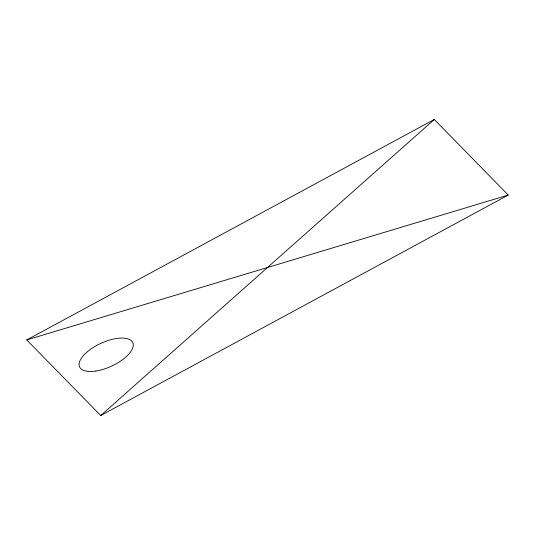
<?xml version="1.0" encoding="UTF-8"?>
<svg xmlns="http://www.w3.org/2000/svg" width="535" height="535" viewBox="0 0 535 535"><rect width="100%" height="100%" fill="white"/><g stroke="black" fill="none" stroke-linecap="round" stroke-linejoin="round"><path stroke-width="0.8" d="M100.714 415.528L434.286 119.472L508.25 195.061L100.714 415.528L26.75 339.939L434.286 119.472M26.75 339.939L508.25 195.061M95.892 371.029A29.238 12.586 -24.6 0 0 133.041 343.316A29.238 12.586 -24.6 0 0 89.619 349.964A29.238 12.586 -24.6 0 0 95.892 371.029"/></g></svg>
